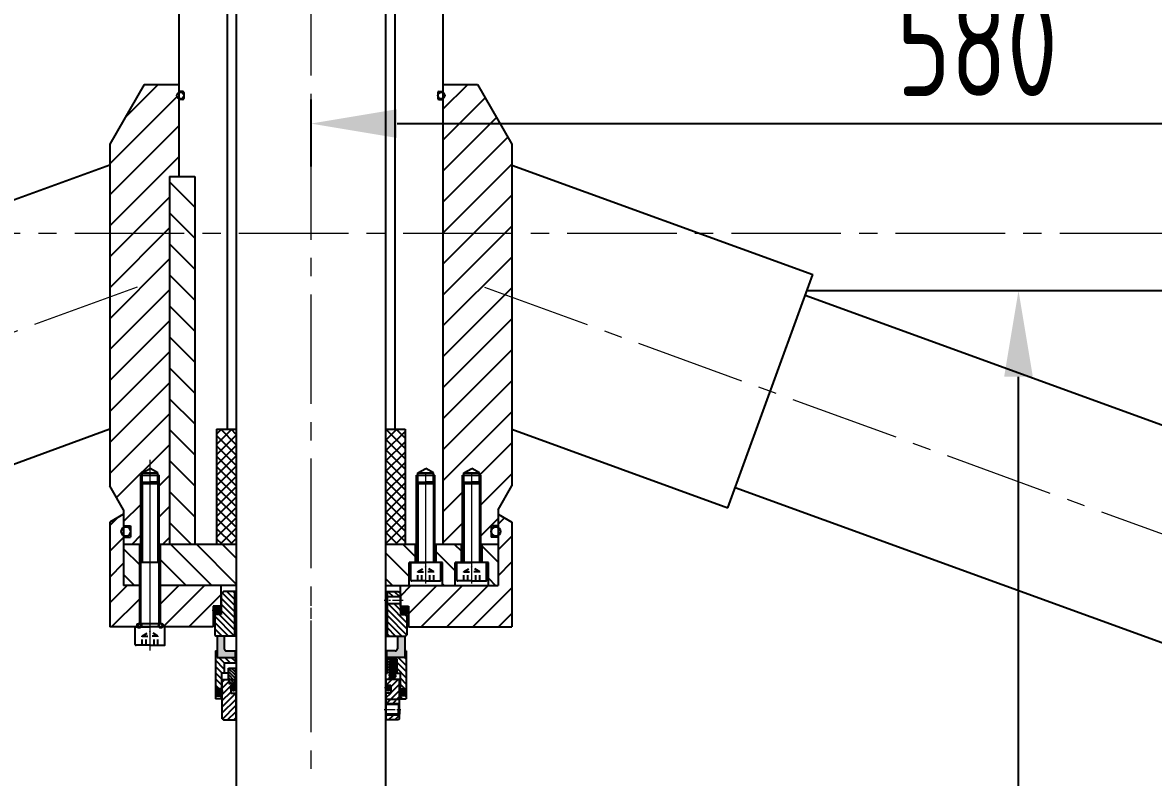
# Model space of a CAD drawing. Header units: inches. Extents: x -375 to 8535, y -477 to 12465.
# Drawn here: x 1698.7 to 2190.9, y 10012.3 to 10340.6 of the extents above; entities that cross this region are included whole.
import ezdxf

# ---------------------------------------------------------------- set-up
doc = ezdxf.new("R2010")
doc.units = ezdxf.units.IN
doc.header["$LTSCALE"] = 5
doc.linetypes.add('CENTER2', pattern=[28.575, 19.05, -3.175, 3.175, -3.175])
doc.linetypes.add('DASHED', pattern=[0.75, 0.5, -0.25])
for name, color, linetype in [('1轮廓实线层', 7, 'Continuous'), ('2细线层', 4, 'Continuous'), ('3尺寸线', 3, 'Continuous'), ('4虚线层', 6, 'DASHED'), ('5剖面线层', 2, 'Continuous'), ('6文字层', 3, 'Continuous')]:
    doc.layers.add(name, color=color, linetype=linetype)
doc.layers.add('图层1', color=1, linetype='CENTER2', lineweight=13)
doc.styles.add('HC_TEXTSTYLE', font='isocp', dxfattribs={"width": 0.667, "bigfont": 'hzfs'})
doc.styles.add('PC_TEXTSTYLE', font='isocp.shx', dxfattribs={"width": 0.8, "bigfont": 'hzfs.shx'})
doc.dimstyles.new('TH_GBDIM', dxfattribs={"dimscale": 15, "dimtxt": 3, "dimasz": 2.5, "dimexe": 1.25, "dimexo": 0, "dimgap": 0.8, "dimtad": 1, "dimdec": 0, "dimzin": 0, "dimdsep": 46, "dimtxsty": 'PC_TEXTSTYLE', "dimcen": 2.5, "dimclrd": 256, "dimclre": 256, "dimclrt": 3, "dimadec": 0, "dimazin": 0, "dimtfac": 0.714286, "dimtdec": 0, "dimtmove": 0, "dimatfit": 3, "dimfxl": 0, "dimtzin": 0, "dimlwd": -1, "dimlwe": -1, "dimarcsym": 0})
doc.dimstyles.new('TH_GBDIM$2', dxfattribs={"dimscale": 15, "dimtxt": 3, "dimasz": 2.5, "dimexe": 1.25, "dimexo": 0, "dimgap": 0.8, "dimtad": 2, "dimtih": 1, "dimtoh": 1, "dimdec": 0, "dimzin": 0, "dimdsep": 46, "dimtxsty": 'PC_TEXTSTYLE', "dimcen": 2.5, "dimclrd": 256, "dimclre": 256, "dimclrt": 3, "dimadec": 0, "dimazin": 0, "dimtfac": 0.714286, "dimtdec": 0, "dimtmove": 0, "dimatfit": 3, "dimfxl": 0, "dimtzin": 0, "dimlwd": -1, "dimlwe": -1, "dimarcsym": 0})

# ---------------------------------------------------------------- blocks, each defined once
blk = doc.blocks.new('*D1691')
at = {"layer": '1轮廓实线层', "color": 3}
for p, q in [((1824.2, 10530.07), (740.36, 10530.07)), ((759.11, 10492.57), (759.11, 10286.6)), ((1091.2, 10249.1), (740.36, 10249.1))]:
    blk.add_line(p, q, dxfattribs=at)
for points in [[(765.36, 10492.57), (752.86, 10492.57), (759.11, 10530.07)], [(752.86, 10286.6), (765.36, 10286.6), (759.11, 10249.1)]]:
    blk.add_solid(points, dxfattribs=at)
at = {"layer": 'Defpoints', "color": 0}
for p in [(1824.2, 10530.07), (759.11, 10249.1), (1091.2, 10249.1)]:
    blk.add_point(p, dxfattribs=at)
at = {"layer": '1轮廓实线层', "color": 3, "insert": (724.61, 10389.58), "char_height": 45, "attachment_point": 5, "rotation": 90, "style": 'PC_TEXTSTYLE'}
blk.add_mtext('281', dxfattribs=at)
blk = doc.blocks.new('*D1692')
at = {"layer": '1轮廓实线层', "color": 3}
for p, q in [((2086.15, 10224.07), (2150.91, 10224.07)), ((2132.16, 9739.13), (2132.16, 10186.57)), ((1910.68, 9701.63), (2150.91, 9701.63))]:
    blk.add_line(p, q, dxfattribs=at)
for points in [[(2138.41, 10186.57), (2125.91, 10186.57), (2132.16, 10224.07)], [(2125.91, 9739.13), (2138.41, 9739.13), (2132.16, 9701.63)]]:
    blk.add_solid(points, dxfattribs=at)
at = {"layer": 'Defpoints', "color": 0}
for p in [(2086.15, 10224.07), (2132.16, 10224.07), (1910.68, 9701.63)]:
    blk.add_point(p, dxfattribs=at)
at = {"layer": '1轮廓实线层', "color": 3, "insert": (2097.66, 9962.85), "char_height": 45, "attachment_point": 5, "rotation": 90, "style": 'PC_TEXTSTYLE'}
blk.add_mtext('522', dxfattribs=at)
blk = doc.blocks.new('*D1728')
at = {"layer": '1轮廓实线层', "color": 3}
for p, q in [((1824.2, 11560.72), (2945.1, 11560.72)), ((2926.35, 11523.22), (2926.35, 6264.8)), ((2687.2, 6227.3), (2945.1, 6227.3))]:
    blk.add_line(p, q, dxfattribs=at)
for points in [[(2932.6, 11523.22), (2920.1, 11523.22), (2926.35, 11560.72)], [(2920.1, 6264.8), (2932.6, 6264.8), (2926.35, 6227.3)]]:
    blk.add_solid(points, dxfattribs=at)
at = {"layer": 'Defpoints', "color": 0}
for p in [(1824.2, 11560.72), (2687.2, 6227.3), (2926.35, 6227.3)]:
    blk.add_point(p, dxfattribs=at)
at = {"layer": '1轮廓实线层', "color": 3, "insert": (2896.35, 8762.47), "char_height": 45, "attachment_point": 5, "rotation": 90, "style": 'PC_TEXTSTYLE'}
blk.add_mtext('～5335', dxfattribs=at)
blk = doc.blocks.new('*D1741')
at = {"layer": '1轮廓实线层', "color": 3}
for p, q in [((1824.2, 10307.16), (1824.2, 10277.97)), ((2404.2, 10307.16), (2404.2, 10277.97)), ((1861.7, 10296.72), (2366.7, 10296.72))]:
    blk.add_line(p, q, dxfattribs=at)
for points in [[(1861.7, 10302.97), (1861.7, 10290.47), (1824.2, 10296.72)], [(2366.7, 10290.47), (2366.7, 10302.97), (2404.2, 10296.72)]]:
    blk.add_solid(points, dxfattribs=at)
at = {"layer": 'Defpoints', "color": 0}
for p in [(1824.2, 10307.16), (2404.2, 10307.16), (2404.2, 10296.72)]:
    blk.add_point(p, dxfattribs=at)
at = {"layer": '1轮廓实线层', "color": 3, "insert": (2114.2, 10331.22), "char_height": 45, "attachment_point": 5, "style": 'PC_TEXTSTYLE'}
blk.add_mtext('580', dxfattribs=at)
blk = doc.blocks.new('65')
at = {"layer": '5剖面线层'}
h = blk.add_hatch(dxfattribs=at)
h.set_pattern_fill('ANSI31', color=256, scale=0.6, angle=90, style=0)
h.paths.add_polyline_path([(-10268.14, 4813.32, -0.414214), (-10269.9, 4811.56), (-10270.97, 4811.56), (-10270.97, 4802.59), (-10270.47, 4802.09), (-10270, 4802.09), (-10266.86, 4802.09), (-10262.34, 4802.09), (-10262.34, 4821.56), (-10267.14, 4821.56), (-10268.14, 4820.56)])
h.paths.add_polyline_path([(-10268.14, 4811.56), (-10269.9, 4811.56, -2.414214), (-10268.14, 4813.32)], flags=16)
h = blk.add_hatch(dxfattribs=at)
h.set_pattern_fill('ANSI31', color=256, scale=0.6, angle=90, style=0)
h.paths.add_polyline_path([(-10188.43, 4811.56), (-10190.2, 4811.56), (-10190.2, 4813.32), (-10190.2, 4816.14), (-10195.99, 4816.14), (-10195.99, 4802.09), (-10191.48, 4802.09), (-10188.33, 4802.09), (-10187.86, 4802.09), (-10187.36, 4802.59), (-10187.36, 4811.56)])
h.paths.add_polyline_path([(-10190.2, 4820.56), (-10191.2, 4821.56), (-10195.99, 4821.56), (-10195.99, 4819.14), (-10190.2, 4819.14)])
h = blk.add_hatch(dxfattribs=at)
h.set_pattern_fill('ANSI37', color=256, scale=0.2, angle=90, style=0)
h.paths.add_polyline_path([(-10268.14, 4813.32, 2.414214), (-10269.9, 4811.56, 0.414214)])
h = blk.add_hatch(dxfattribs=at)
h.set_pattern_fill('ANSI37', color=256, scale=0.2, angle=90, style=0)
h.paths.add_polyline_path([(-10188.43, 4811.56, 0.414214), (-10186.67, 4813.32, 1), (-10190.2, 4813.32, 0.414214)])
h = blk.add_hatch(dxfattribs=at)
h.set_pattern_fill('CONCRE', color=256, scale=0.1, angle=90, style=0)
h.set_pattern_definition([(90, (-12469.3812, 1673.9785), (-2.54, 2.54), [0.3175, -2.2225]), (180, (-12469.3812, 1673.9785), (-2.54, -2.54), [0.3175, -2.2225]), (225, (-12469.3812, 1674.296), (-5e-16, -2.54), [0.4490128, -3.1430897]), (90, (-12470.81, 1674.296), (-2.54, 2.54), [0.3175, -2.2225]), (135, (-12470.6512, 1674.4548), (-2.54, 4e-16), [0.2245063, -3.367596]), (225, (-12470.6512, 1674.4548), (-5e-16, -2.54), [0.2245063, -3.367596]), (90, (-12471.445, 1675.2485), (-2.54, 2.54), [0.4490128, -2.0909872]), (135, (-12471.4449, 1675.2485), (-2.54, 4e-16), [0.3175, -3.2746025]), (225, (-12471.4449, 1675.6976), (-5e-16, -2.54), [0.3175, -3.2746025]), (180, (-12470.0162, 1675.7248), (-2.54, -2.54), [0.3175, -2.2225]), (135, (-12470.0162, 1675.7248), (-2.54, 4e-16), [0.2245063, -3.367596]), (225, (-12470.1749, 1675.8835), (-5e-16, -2.54), [0.2245063, -3.367596]), (90, (-12470.0162, 1674.296), (-2.54, 2.54), [0.15875, -2.12725]), (90, (-12470.6512, 1676.201), (-2.54, 2.54), [0.15875, -2.12725]), (180, (-12470.9687, 1675.4073), (-2.54, -2.54), [0.15875, -2.12725]), (225, (-12469.5399, 1675.7248), (-5e-16, -2.54), [0.2245063, -3.367596]), (225, (-12471.2862, 1674.6135), (-5e-16, -2.54), [0.2245063, -3.367596]), (135, (-12470.2146, 1675.1692), (-2.54, 4e-16), [0.2245063, -3.367596]), (180, (-12469.6987, 1674.8517), (-2.54, -2.54), [0.0396875, -2.5003125]), (180, (-12470.7702, 1674.9707), (-2.54, -2.54), [0.0396875, -2.5003125]), (180, (-12471.2068, 1676.1614), (-2.54, -2.54), [0.0396875, -2.5003125]), (180, (-12469.8574, 1676.201), (-2.54, -2.54), [0.0396875, -2.5003125])])
h.paths.add_polyline_path([(-10270, 4795.62), (-10270, 4792.85), (-10262.15, 4792.85), (-10262.15, 4795.62), (-10265.86, 4795.62, -0.414214), (-10266.86, 4796.62), (-10266.86, 4802.09), (-10270, 4802.09)])
h.paths.add_polyline_path([(-10191.48, 4802.09), (-10191.48, 4796.62, -0.414214), (-10192.48, 4795.62), (-10196.18, 4795.62), (-10196.18, 4792.85), (-10188.33, 4792.85), (-10188.33, 4795.62), (-10188.33, 4802.09)])
h = blk.add_hatch(dxfattribs=at)
h.set_pattern_fill('ANSI31', color=256, scale=0.6, angle=90, style=0)
h.paths.add_polyline_path([(-10270.7, 4795.62), (-10270.7, 4774.81), (-10268.86, 4774.81), (-10268.86, 4776.11), (-10270.19, 4776.11), (-10270.19, 4777.89), (-10270.19, 4779.12), (-10268.96, 4779.12), (-10268.06, 4779.12), (-10268.06, 4786), (-10266.85, 4786), (-10266.85, 4790.38), (-10262.02, 4790.38), (-10262.02, 4792.85), (-10262.15, 4792.85), (-10270, 4792.85), (-10270, 4795.62)])
h.paths.add_polyline_path([(-10268.86, 4774.81), (-10267.74, 4774.81), (-10267.74, 4776.11), (-10268.86, 4776.11)])
h = blk.add_hatch(dxfattribs=at)
h.set_pattern_fill('ANSI31', color=256, scale=0.6, angle=90, style=0)
h.paths.add_polyline_path([(-10188.15, 4777.89), (-10188.15, 4776.11), (-10189.47, 4776.11), (-10189.47, 4774.81), (-10187.63, 4774.81), (-10187.63, 4795.62), (-10188.33, 4795.62), (-10188.33, 4792.85), (-10196.18, 4792.85), (-10196.31, 4792.85), (-10196.31, 4786), (-10195.79, 4786), (-10195.79, 4792.17), (-10194.45, 4792.17), (-10192.86, 4792.17), (-10191.8, 4792.17), (-10191.8, 4786), (-10190.27, 4786), (-10190.27, 4783.21), (-10190.27, 4779.12), (-10189.37, 4779.12, -0.414214)])
h.paths.add_polyline_path([(-10190.59, 4776.11), (-10190.59, 4774.81), (-10189.47, 4774.81), (-10189.47, 4776.11)])
h = blk.add_hatch(dxfattribs=at)
h.set_pattern_fill('ANSI31', color=256, scale=0.3, angle=90, style=0)
h.set_pattern_definition([(135, (-12457.5369, 1673.9785), (-0.6735192, -0.6735192), [])])
h.paths.add_polyline_path([(-10261.99, 4786), (-10261.99, 4788.18), (-10265.01, 4788.18), (-10265.01, 4786), (-10265.01, 4783.21), (-10264.8, 4783.21), (-10262.2, 4783.21), (-10261.99, 4783.21)])
h.paths.add_polyline_path([(-10264.8, 4783.21), (-10264.8, 4781.4), (-10262.2, 4781.4), (-10262.2, 4783.21)])
h = blk.add_hatch(dxfattribs=at)
h.set_pattern_fill('ANSI37', color=256, scale=0.2, angle=90, style=0)
h.paths.add_polyline_path([(-10270.19, 4777.89, 1), (-10267.74, 4777.89, 0.414214), (-10268.96, 4779.12, 0.414214)])
h.paths.add_polyline_path([(-10262.85, 4780.7, 0.414214), (-10264.04, 4779.51, 1), (-10261.67, 4779.51, 0.414214)])
h = blk.add_hatch(dxfattribs=at)
h.set_pattern_fill('ANSI31', color=256, scale=0.6, style=0)
h.paths.add_polyline_path([(-10262.85, 4780.7), (-10261.82, 4780.7), (-10261.82, 4783.21), (-10261.99, 4783.21), (-10262.2, 4783.21), (-10262.2, 4781.4), (-10264.8, 4781.4), (-10264.8, 4783.21), (-10265.01, 4783.21), (-10267.74, 4783.21), (-10267.74, 4777.89), (-10267.74, 4776.11), (-10267.74, 4774.81), (-10267.74, 4766.09), (-10267.24, 4765.59), (-10261.82, 4765.59), (-10261.82, 4777.32), (-10264.04, 4777.32), (-10264.04, 4779.51), (-10264.04, 4780.7)])
h = blk.add_hatch(dxfattribs=at)
h.set_pattern_fill('ANSI37', color=256, scale=0.2, angle=90, style=0)
h.paths.add_polyline_path([(-10194.29, 4779.51, 0.414214), (-10195.48, 4780.7, 0.414214), (-10196.67, 4779.51, 1)])
h.paths.add_polyline_path([(-10190.59, 4777.89, 1), (-10188.15, 4777.89, 0.414214), (-10189.37, 4779.12, 0.414214)])
h = blk.add_hatch(dxfattribs=at)
h.set_pattern_fill('ANSI31', color=256, scale=0.6, style=0)
h.paths.add_polyline_path([(-10194.29, 4779.51), (-10194.29, 4777.32), (-10196.51, 4777.32), (-10196.51, 4772.69), (-10190.97, 4772.69), (-10190.59, 4772.69), (-10190.59, 4774.81), (-10190.59, 4776.11), (-10190.59, 4777.89, -0.414214), (-10189.37, 4779.12), (-10188.15, 4779.12), (-10188.15, 4777.89, -1), (-10190.59, 4777.89), (-10190.59, 4783.21), (-10192.86, 4783.21), (-10194.45, 4783.21), (-10196.51, 4783.21), (-10196.51, 4780.7), (-10195.48, 4780.7, -0.414214)])
h.paths.add_polyline_path([(-10190.59, 4767.69), (-10190.97, 4767.69), (-10196.51, 4767.69), (-10196.51, 4765.59), (-10191.09, 4765.59), (-10190.59, 4766.09)])
at = {"layer": '1轮廓实线层'}
for p, q in [((-10267.14, 4821.56), (-10268.14, 4820.56)), ((-10268.14, 4820.56), (-10268.14, 4811.56)), ((-10261.67, 4821.56), (-10267.14, 4821.56)), ((-10262.34, 4821.56), (-10262.34, 4802.09)), ((-10261.67, 4821.56), (-10261.67, 4765.59)), ((-10196.67, 4821.56), (-10191.2, 4821.56)), ((-10196.67, 4821.56), (-10196.67, 4765.59)), ((-10195.99, 4821.56), (-10195.99, 4802.09)), ((-10190.2, 4819.14), (-10195.99, 4819.14)), ((-10191.2, 4821.56), (-10190.2, 4820.56)), ((-10190.2, 4820.56), (-10190.2, 4811.56)), ((-10190.2, 4816.14), (-10195.99, 4816.14)), ((-10270.97, 4811.56), (-10270.97, 4802.59)), ((-10268.14, 4811.56), (-10270.97, 4811.56)), ((-10190.2, 4811.56), (-10187.36, 4811.56)), ((-10187.36, 4811.56), (-10187.36, 4802.59)), ((-10270.97, 4802.59), (-10270.47, 4802.09)), ((-10261.67, 4802.09), (-10270.47, 4802.09)), ((-10270, 4802.09), (-10270, 4792.85)), ((-10266.86, 4802.09), (-10266.86, 4796.62)), ((-10196.67, 4802.09), (-10187.86, 4802.09)), ((-10191.48, 4802.09), (-10191.48, 4796.62)), ((-10188.33, 4802.09), (-10188.33, 4792.85)), ((-10187.36, 4802.59), (-10187.86, 4802.09)), ((-10270.7, 4795.62), (-10270, 4795.62)), ((-10270.7, 4795.62), (-10270.7, 4774.81)), ((-10265.86, 4795.62), (-10261.67, 4795.62)), ((-10262.15, 4795.62), (-10262.15, 4792.85)), ((-10192.48, 4795.62), (-10196.67, 4795.62)), ((-10196.18, 4795.62), (-10196.18, 4792.85)), ((-10187.63, 4795.62), (-10188.33, 4795.62)), ((-10187.63, 4795.62), (-10187.63, 4774.81)), ((-10270, 4792.85), (-10261.67, 4792.85)), ((-10266.85, 4790.38), (-10266.85, 4786)), ((-10262.02, 4790.38), (-10266.85, 4790.38)), ((-10262.02, 4792.85), (-10262.02, 4790.38)), ((-10188.33, 4792.85), (-10196.67, 4792.85)), ((-10196.31, 4792.85), (-10196.31, 4786)), ((-10195.79, 4792.17), (-10191.8, 4792.17)), ((-10195.79, 4786), (-10195.79, 4792.17)), ((-10194.86, 4791.19), (-10192.7, 4791.96)), ((-10194.86, 4790.03), (-10192.7, 4790.79)), ((-10194.86, 4788.86), (-10192.7, 4789.63)), ((-10194.86, 4787.69), (-10192.7, 4788.46)), ((-10194.61, 4790.5), (-10192.45, 4791.27)), ((-10194.61, 4789.33), (-10192.45, 4790.1)), ((-10194.61, 4788.17), (-10192.45, 4788.93)), ((-10194.45, 4792.17), (-10194.45, 4791.34)), ((-10194.45, 4790.56), (-10194.45, 4790.17)), ((-10194.45, 4789.39), (-10194.45, 4789)), ((-10192.86, 4792.17), (-10192.86, 4791.9)), ((-10192.86, 4791.12), (-10192.86, 4790.74)), ((-10192.86, 4789.96), (-10192.86, 4789.57)), ((-10192.86, 4788.79), (-10192.86, 4788.4)), ((-10191.8, 4792.17), (-10191.8, 4786)), ((-10265.01, 4786), (-10268.06, 4786)), ((-10268.06, 4786), (-10268.06, 4779.12)), ((-10265.01, 4788.18), (-10261.99, 4788.18)), ((-10265.01, 4783.21), (-10265.01, 4788.18)), ((-10261.99, 4788.18), (-10261.99, 4783.21)), ((-10261.67, 4786), (-10261.99, 4786)), ((-10196.67, 4786), (-10195.79, 4786)), ((-10194.86, 4786.52), (-10192.7, 4787.29)), ((-10194.86, 4785.36), (-10192.7, 4786.12)), ((-10194.86, 4784.19), (-10192.7, 4784.96)), ((-10194.61, 4787), (-10192.45, 4787.77)), ((-10194.61, 4785.83), (-10192.45, 4786.6)), ((-10194.61, 4784.66), (-10192.45, 4785.43)), ((-10194.61, 4783.5), (-10192.45, 4784.26)), ((-10194.45, 4788.22), (-10194.45, 4787.84)), ((-10194.45, 4787.06), (-10194.45, 4786.67)), ((-10194.45, 4785.89), (-10194.45, 4785.5)), ((-10194.45, 4784.72), (-10194.45, 4784.33)), ((-10194.45, 4783.55), (-10194.45, 4783.21)), ((-10192.86, 4787.62), (-10192.86, 4787.23)), ((-10192.86, 4786.45), (-10192.86, 4786.06)), ((-10192.86, 4785.29), (-10192.86, 4784.9)), ((-10192.86, 4784.12), (-10192.86, 4783.21)), ((-10191.8, 4786), (-10190.27, 4786)), ((-10190.27, 4786), (-10190.27, 4779.12)), ((-10270.19, 4779.12), (-10270.19, 4776.11)), ((-10268.06, 4779.12), (-10270.19, 4779.12)), ((-10267.74, 4783.21), (-10261.67, 4783.21)), ((-10267.74, 4766.09), (-10267.74, 4783.21)), ((-10264.8, 4783.21), (-10264.8, 4781.4)), ((-10264.8, 4781.4), (-10262.2, 4781.4)), ((-10264.04, 4780.7), (-10264.04, 4777.32)), ((-10261.82, 4780.7), (-10264.04, 4780.7)), ((-10262.2, 4783.21), (-10262.2, 4781.4)), ((-10261.82, 4783.21), (-10261.82, 4780.7)), ((-10190.27, 4783.21), (-10196.67, 4783.21)), ((-10196.51, 4783.21), (-10196.51, 4780.7)), ((-10196.51, 4780.7), (-10194.29, 4780.7)), ((-10194.29, 4780.7), (-10194.29, 4777.32)), ((-10190.59, 4766.09), (-10190.59, 4783.21)), ((-10190.27, 4779.12), (-10188.15, 4779.12)), ((-10188.15, 4779.12), (-10188.15, 4776.11)), ((-10267.74, 4774.81), (-10270.7, 4774.81)), ((-10270.19, 4776.11), (-10267.74, 4776.11)), ((-10264.04, 4777.32), (-10261.82, 4777.32)), ((-10261.82, 4777.32), (-10261.82, 4765.59)), ((-10196.51, 4777.32), (-10196.51, 4765.59)), ((-10194.29, 4777.32), (-10196.51, 4777.32)), ((-10188.15, 4776.11), (-10190.59, 4776.11)), ((-10190.59, 4774.81), (-10187.63, 4774.81)), ((-10190.97, 4772.69), (-10190.97, 4770.19)), ((-10190.59, 4772.32), (-10190.97, 4772.69)), ((-10190.97, 4767.69), (-10190.97, 4770.19)), ((-10190.59, 4770.19), (-10190.59, 4772.32)), ((-10190.59, 4770.19), (-10190.59, 4768.07)), ((-10267.74, 4766.09), (-10267.24, 4765.59)), ((-10267.24, 4765.59), (-10261.67, 4765.59)), ((-10191.09, 4765.59), (-10196.67, 4765.59)), ((-10190.59, 4766.09), (-10191.09, 4765.59)), ((-10190.59, 4768.07), (-10190.97, 4767.69))]:
    blk.add_line(p, q, dxfattribs=at)
for points in [[(-10190.59, 4772.69), (-10196.67, 4772.69)], [(-10190.59, 4767.69), (-10196.67, 4767.69)]]:
    blk.add_lwpolyline(points, dxfattribs=at)
for centre, radius in [((-10269.9, 4813.32), 1.76), ((-10188.43, 4813.32), 1.76), ((-10268.96, 4777.89), 1.22), ((-10262.85, 4779.51), 1.19), ((-10195.48, 4779.51), 1.19), ((-10189.37, 4777.89), 1.22)]:
    blk.add_circle(centre, radius, dxfattribs=at)
for centre, radius, start, end in [((-10265.86, 4796.62), 1, 180, 270), ((-10192.48, 4796.62), 1, 270, 0), ((-10194.74, 4790.85), 0.368, 109.5017, 289.5017), ((-10194.74, 4789.68), 0.368, 109.5017, 289.5017), ((-10194.74, 4788.51), 0.368, 109.5017, 289.5017), ((-10192.58, 4791.61), 0.368, 289.5017, 109.5017), ((-10192.58, 4790.45), 0.368, 289.5017, 109.5017), ((-10192.58, 4789.28), 0.368, 289.5017, 109.5017), ((-10192.58, 4788.11), 0.368, 289.5017, 109.5017), ((-10194.74, 4787.35), 0.368, 109.5017, 289.5017), ((-10194.74, 4786.18), 0.368, 109.5017, 289.5017), ((-10194.74, 4785.01), 0.368, 109.5017, 289.5017), ((-10194.74, 4783.84), 0.368, 109.5017, 289.5017), ((-10192.58, 4786.94), 0.368, 289.5017, 109.5017), ((-10192.58, 4785.78), 0.368, 289.5017, 109.5017), ((-10192.58, 4784.61), 0.368, 289.5017, 109.5017)]:
    blk.add_arc(centre, radius, start, end, dxfattribs=at)
at = {"layer": '2细线层'}
for points in [[(-10190.59, 4772.32), (-10196.67, 4772.32)], [(-10190.59, 4768.07), (-10196.67, 4768.07)]]:
    blk.add_lwpolyline(points, dxfattribs=at)
at = {"layer": '图层1', "ltscale": 0.05}
for p, q in [((-10229.17, 4821.56), (-10229.17, 4806.49)), ((-10188.93, 4817.64), (-10197.28, 4817.64)), ((-10197.25, 4770.19), (-10190, 4770.19))]:
    blk.add_line(p, q, dxfattribs=at)
blk = doc.blocks.new('*D1969')
at = {"layer": '6文字层'}
for p, q in [((2569.85, 10249.07), (2759.07, 10249.07)), ((2667.2, 10185.56), (2732.02, 10148.14))]:
    blk.add_line(p, q, dxfattribs=at)
for start, end in [(11.7539, 23.5079), (330, 0), (306.4921, 318.2461)]:
    blk.add_arc((2557.2, 10249.07), 183.12, start, end, dxfattribs=at)
for points in [[(2730.26, 10285.73), (2742.69, 10287.01), (2740.32, 10249.07)], [(2698.87, 10123.46), (2688.74, 10130.79), (2715.78, 10157.51)]]:
    blk.add_solid(points, dxfattribs=at)
at = {"layer": 'Defpoints', "color": 0}
for p in [(1078.54, 10249.07), (2557.2, 10249.07), (2569.85, 10249.07), (2667.2, 10185.56), (2729.27, 10186.44)]:
    blk.add_point(p, dxfattribs=at)
at = {"layer": '6文字层', "color": 3, "insert": (2782.45, 10188.71), "char_height": 45, "attachment_point": 5, "style": 'PC_TEXTSTYLE'}
blk.add_mtext('30%%D', dxfattribs=at)

msp = doc.modelspace()

# ---------------------------------------------------------------- hatches: boundary and pattern name
at = {"layer": '5剖面线层'}
h = msp.add_hatch(dxfattribs=at)
h.set_pattern_fill('ANSI31', color=256, scale=3, style=0)
h.set_pattern_definition([(45, (230.352, 1202.477), (-6.735192, 6.735192), [])])
h.paths.add_polyline_path([(1766.7, 10273.72), (1766.7, 10307.12), (1766.7, 10307.59, -0.603023), (1766.7, 10310.24), (1766.7, 10310.72), (1766.7, 10313.72), (1751.7, 10313.72), (1736.7, 10287.73), (1736.7, 10278.65), (1736.7, 10264.62), (1762.7, 10264.62), (1762.7, 10273.72)])
h.paths.add_polyline_path([(1750.2, 10140.12), (1750.2, 10143.72), (1750.8, 10143.72), (1750.8, 10144.72), (1754.2, 10146.68), (1757.6, 10144.72), (1757.6, 10143.72), (1758.2, 10143.72), (1758.2, 10140.12), (1758.2, 10113.72), (1758.7, 10113.72), (1762.7, 10113.72), (1762.7, 10264.62), (1736.7, 10264.62), (1736.7, 10221.18), (1736.7, 10163.72), (1736.7, 10139.11), (1742.7, 10128.72), (1742.7, 10126.72), (1742.7, 10121.72), (1745.7, 10121.72), (1745.7, 10119.22), (1745.7, 10116.72), (1742.7, 10116.72), (1742.7, 10113.72), (1749.7, 10113.72), (1750.2, 10113.72)])
h.paths.add_polyline_path([(1881.7, 10307.12), (1881.7, 10264.62), (1911.7, 10264.62), (1911.7, 10278.65), (1911.7, 10287.73), (1896.7, 10313.72), (1881.7, 10313.72), (1881.7, 10310.72), (1881.7, 10310.24, -0.278179), (1882.5, 10308.92, -0.278179), (1881.7, 10307.59)])
h.paths.add_polyline_path([(1905.7, 10113.72), (1905.7, 10116.72), (1902.7, 10116.72), (1902.7, 10119.22), (1902.7, 10121.72), (1905.7, 10121.72), (1905.7, 10126.72), (1905.7, 10128.72), (1911.7, 10139.11), (1911.7, 10163.72), (1911.7, 10221.18), (1911.7, 10264.62), (1881.7, 10264.62), (1881.7, 10113.72), (1889.7, 10113.72), (1890.2, 10113.72), (1890.2, 10140.12), (1890.2, 10143.72), (1890.8, 10143.72), (1890.8, 10144.72), (1894.2, 10146.68), (1897.6, 10144.72), (1897.6, 10143.72), (1898.2, 10143.72), (1898.2, 10140.12), (1898.2, 10113.72), (1898.7, 10113.72)])
h = msp.add_hatch(dxfattribs=at)
h.set_pattern_fill('ANSI31', color=256, scale=3, angle=90, style=0)
h.set_pattern_definition([(135, (-22.138, 1212.477), (-6.735192, -6.735192), [])])
h.paths.add_polyline_path([(1762.7, 10273.72), (1762.7, 10113.72), (1773.7, 10113.72), (1773.7, 10273.72), (1766.7, 10273.72)])
h = msp.add_hatch(dxfattribs=at)
h.set_pattern_fill('ANSI37', color=256, style=0)
h.set_pattern_definition([(45, (-22.1376, 1212.4772), (-2.245064, 2.245064), []), (135, (-22.1376, 1212.4772), (-2.245064, -2.245064), [])])
h.paths.add_polyline_path([(1791.7, 10163.72), (1787.7, 10163.72), (1783.2, 10163.72), (1783.2, 10113.72), (1791.7, 10113.72)])
h.paths.add_polyline_path([(1865.2, 10113.72), (1865.2, 10163.72), (1860.7, 10163.72), (1856.7, 10163.72), (1856.7, 10113.72)])
h = msp.add_hatch(dxfattribs=at)
h.set_pattern_fill('ANSI31', color=256, scale=2.5, style=0)
h.set_pattern_definition([(45, (-22.1376, 1212.477), (-5.61266, 5.61266), [])])
h.paths.add_polyline_path([(1742.7, 10117.48, -0.57735), (1742.7, 10120.95), (1742.7, 10121.72), (1742.7, 10126.72), (1736.7, 10123.25), (1736.7, 10077.72), (1747.7, 10077.72), (1748.2, 10077.72), (1749.7, 10079.22), (1749.7, 10095.72), (1742.7, 10095.72), (1742.7, 10113.72), (1742.7, 10116.72)])
h.paths.add_polyline_path([(1781.7, 10086.72), (1783.46, 10086.72), (1785.23, 10086.72), (1785.23, 10092.19), (1785.23, 10095.72), (1758.7, 10095.72), (1758.7, 10079.22), (1760.2, 10077.72), (1760.7, 10077.72), (1781.7, 10077.72), (1781.7, 10084.95)])
h.paths.add_polyline_path([(1863.17, 10092.19), (1863.17, 10090.77), (1863.17, 10089.27), (1863.17, 10087.77), (1863.17, 10086.72), (1864.93, 10086.72), (1866.7, 10086.72), (1866.7, 10084.95), (1866.7, 10077.72), (1911.7, 10077.72), (1911.7, 10123.25), (1905.7, 10126.72), (1905.7, 10121.72), (1905.7, 10120.95, -0.267949), (1906.7, 10119.22, -0.267949), (1905.7, 10117.48), (1905.7, 10116.72), (1905.7, 10113.72), (1905.7, 10095.72), (1901.45, 10095.72), (1886.95, 10095.72), (1881.45, 10095.72), (1866.95, 10095.72), (1863.17, 10095.72)])
h.paths.add_polyline_path([(1894.2, 10105.71), (1894.2, 10105.73), (1894.2, 10105.73), (1894.2, 10105.71)], flags=24)
h.paths.add_polyline_path([(1874.2, 10105.71), (1874.2, 10105.73), (1874.2, 10105.73), (1874.2, 10105.71)], flags=24)
h = msp.add_hatch(dxfattribs=at)
h.set_pattern_fill('ANSI31', color=256, scale=2.5, angle=90, style=0)
h.set_pattern_definition([(135, (-22.1376, 1212.477), (-5.61266, -5.61266), [])])
h.paths.add_polyline_path([(1742.7, 10113.72), (1742.7, 10095.72), (1749.7, 10095.72), (1749.7, 10113.72)])
h.paths.add_polyline_path([(1791.7, 10113.72), (1783.2, 10113.72), (1773.7, 10113.72), (1762.7, 10113.72), (1758.7, 10113.72), (1758.7, 10095.72), (1785.23, 10095.72), (1791.7, 10095.72)])
h.paths.add_polyline_path([(1863.17, 10095.72), (1866.95, 10095.72), (1866.95, 10105.72), (1867.7, 10105.72), (1869.7, 10105.72), (1869.7, 10113.72), (1865.2, 10113.72), (1856.7, 10113.72), (1856.7, 10095.72)])
h.paths.add_polyline_path([(1886.95, 10095.72), (1886.95, 10105.72), (1887.7, 10105.72), (1889.7, 10105.72), (1889.7, 10113.72), (1881.7, 10113.72), (1878.7, 10113.72), (1878.7, 10105.72), (1880.7, 10105.72), (1881.45, 10105.72), (1881.45, 10095.72)])
h.paths.add_polyline_path([(1905.7, 10095.72), (1905.7, 10113.72), (1898.7, 10113.72), (1898.7, 10105.72), (1900.7, 10105.72), (1901.45, 10105.72), (1901.45, 10095.72)])

# ---------------------------------------------------------------- linework, layer by layer
for p, q in [((1791.7, 11506.07), (1791.7, 9998.78)), ((1856.7, 11506.07), (1856.7, 9998.78)), ((1766.7, 10778.72), (1766.7, 10273.72)), ((1787.7, 10778.72), (1787.7, 10163.72)), ((1860.7, 10778.72), (1860.7, 10163.72)), ((1881.7, 10778.72), (1881.7, 10113.72)), ((1751.7, 10313.72), (1736.7, 10287.73)), ((1751.7, 10313.72), (1766.7, 10313.72)), ((1768.4, 10310.72), (1766.7, 10310.72)), ((1768.9, 10310.22), (1768.9, 10307.62)), ((1879.5, 10310.22), (1879.5, 10307.62)), ((1880, 10310.72), (1881.7, 10310.72)), ((1881.7, 10313.72), (1896.7, 10313.72)), ((1896.7, 10313.72), (1911.7, 10287.73)), ((1768.4, 10307.12), (1766.7, 10307.12)), ((1880, 10307.12), (1881.7, 10307.12)), ((1736.7, 10287.73), (1736.7, 10139.11)), ((1911.7, 10287.73), (1911.7, 10139.11)), ((1736.7, 10278.65), (1605.79, 10231)), ((1911.7, 10278.65), (2042.61, 10231)), ((1762.7, 10273.72), (1773.7, 10273.72)), ((1762.7, 10273.72), (1762.7, 10113.72)), ((1773.7, 10273.72), (1773.7, 10113.72)), ((2005.67, 10129.51), (2042.61, 10231)), ((2039.36, 10222.07), (2520.7, 10046.88)), ((2040.08, 10224.07), (2401.41, 10224.07)), ((1736.7, 10163.72), (1642.73, 10129.51)), ((1783.2, 10163.72), (1791.7, 10163.72)), ((1783.2, 10163.72), (1783.2, 10113.72)), ((1856.7, 10163.72), (1865.2, 10163.72)), ((1865.2, 10163.72), (1865.2, 10113.72)), ((1911.7, 10163.72), (2005.67, 10129.51)), ((1750.2, 10143.72), (1758.2, 10143.72)), ((1750.8, 10144.72), (1754.2, 10146.68)), ((1750.8, 10144.72), (1757.6, 10144.72)), ((1750.8, 10140.72), (1750.8, 10144.72)), ((1757.6, 10144.72), (1754.2, 10146.68)), ((1757.6, 10140.72), (1757.6, 10144.72)), ((1870.2, 10143.72), (1878.2, 10143.72)), ((1870.8, 10144.72), (1874.2, 10146.68)), ((1870.8, 10144.72), (1877.6, 10144.72)), ((1870.8, 10140.72), (1870.8, 10144.72)), ((1877.6, 10144.72), (1874.2, 10146.68)), ((1877.6, 10140.72), (1877.6, 10144.72)), ((1890.2, 10143.72), (1898.2, 10143.72)), ((1890.8, 10144.72), (1894.2, 10146.68)), ((1890.8, 10144.72), (1897.6, 10144.72)), ((1890.8, 10140.72), (1890.8, 10144.72)), ((1897.6, 10144.72), (1894.2, 10146.68)), ((1897.6, 10140.72), (1897.6, 10144.72)), ((1742.7, 10128.72), (1736.7, 10139.11)), ((1905.7, 10128.72), (1911.7, 10139.11)), ((2008.92, 10138.44), (2431.7, 9984.56)), ((1742.7, 10128.72), (1742.7, 10113.72)), ((1905.7, 10128.72), (1905.7, 10113.72)), ((1742.7, 10126.72), (1736.7, 10123.25)), ((1736.7, 10123.25), (1736.7, 10077.72)), ((1905.7, 10126.72), (1911.7, 10123.25)), ((1911.7, 10123.25), (1911.7, 10077.72)), ((1742.7, 10121.72), (1745.7, 10121.72)), ((1745.7, 10121.72), (1745.7, 10116.72)), ((1905.7, 10121.72), (1902.7, 10121.72)), ((1902.7, 10121.72), (1902.7, 10116.72)), ((1742.7, 10116.72), (1745.7, 10116.72)), ((1742.7, 10113.72), (1742.7, 10095.72)), ((1742.7, 10113.72), (1750.2, 10113.72)), ((1749.7, 10079.22), (1749.7, 10113.72)), ((1758.2, 10113.72), (1791.7, 10113.72)), ((1758.7, 10079.22), (1758.7, 10113.72)), ((1856.7, 10113.72), (1870.2, 10113.72)), ((1869.7, 10105.72), (1869.7, 10113.72)), ((1878.2, 10113.72), (1890.2, 10113.72)), ((1878.7, 10105.72), (1878.7, 10113.72)), ((1889.7, 10105.72), (1889.7, 10113.72)), ((1898.2, 10113.72), (1905.7, 10113.72)), ((1898.7, 10105.72), (1898.7, 10113.72)), ((1905.7, 10116.72), (1902.7, 10116.72)), ((1905.7, 10113.72), (1905.7, 10095.72)), ((1758.2, 10105.72), (1750.2, 10105.72)), ((1881.45, 10105.72), (1866.95, 10105.72)), ((1866.95, 10095.72), (1866.95, 10105.72)), ((1881.45, 10095.72), (1881.45, 10105.72)), ((1901.45, 10105.72), (1886.95, 10105.72)), ((1886.95, 10095.72), (1886.95, 10105.72)), ((1901.45, 10095.72), (1901.45, 10105.72)), ((1749.7, 10095.72), (1742.7, 10095.72)), ((1791.7, 10095.72), (1758.7, 10095.72)), ((1785.23, 10086.72), (1785.23, 10095.72)), ((1856.7, 10095.72), (1905.7, 10095.72)), ((1863.17, 10086.72), (1863.17, 10095.72)), ((1785.23, 10086.72), (1781.7, 10086.72)), ((1781.7, 10086.72), (1781.7, 10077.72)), ((1863.17, 10086.72), (1866.7, 10086.72)), ((1866.7, 10086.72), (1866.7, 10077.72)), ((1748.2, 10077.72), (1749.7, 10079.22)), ((1749.7, 10079.22), (1758.7, 10079.22)), ((1760.2, 10077.72), (1758.7, 10079.22)), ((1781.7, 10077.72), (1736.7, 10077.72)), ((1866.7, 10077.72), (1911.7, 10077.72)), ((1862.13, 10046.12), (1856.7, 10046.12))]:
    msp.add_line(p, q)
for centre, radius in [((1767.4, 10308.92), 1.5), ((1881, 10308.92), 1.5), ((1743.7, 10119.22), 2), ((1904.7, 10119.22), 2), ((1749.52, 10078.3), 1), ((1758.88, 10078.3), 1)]:
    msp.add_circle(centre, radius)
for centre, start, end in [((1768.4, 10310.22), 0, 90), ((1880, 10310.22), 90, 180), ((1768.4, 10307.62), 270, 0), ((1880, 10307.62), 180, 270)]:
    msp.add_arc(centre, 0.5, start, end)
at = {"layer": '1轮廓实线层'}
for points in [[(1750.2, 10077.72), (1750.2, 10140.12), (1750.8, 10140.72), (1754.2, 10140.72)], [(1750.2, 10140.12), (1758.2, 10140.12)], [(1758.2, 10140.12), (1750.2, 10140.12)], [(1758.2, 10077.72), (1758.2, 10140.12), (1757.6, 10140.72), (1754.2, 10140.72)], [(1870.2, 10105.72), (1870.2, 10140.12), (1870.8, 10140.72), (1874.2, 10140.72)], [(1870.2, 10140.12), (1878.2, 10140.12)], [(1878.2, 10140.12), (1870.2, 10140.12)], [(1878.2, 10105.72), (1878.2, 10140.12), (1877.6, 10140.72), (1874.2, 10140.72)], [(1890.2, 10105.72), (1890.2, 10140.12), (1890.8, 10140.72), (1894.2, 10140.72)], [(1890.2, 10140.12), (1898.2, 10140.12)], [(1898.2, 10140.12), (1890.2, 10140.12)], [(1898.2, 10105.72), (1898.2, 10140.12), (1897.6, 10140.72), (1894.2, 10140.72)], [(1867.7, 10098.12), (1867.7, 10105.72), (1874.2, 10105.72)], [(1880.7, 10098.12), (1880.7, 10105.72), (1874.2, 10105.72)], [(1887.7, 10098.12), (1887.7, 10105.72), (1894.2, 10105.72)], [(1900.7, 10098.12), (1900.7, 10105.72), (1894.2, 10105.72)], [(1874.2, 10097.72), (1868.1, 10097.72)], [(1874.2, 10097.72), (1880.3, 10097.72)], [(1894.2, 10097.72), (1888.1, 10097.72)], [(1894.2, 10097.72), (1900.3, 10097.72)], [(1747.7, 10070.12), (1747.7, 10077.72), (1754.2, 10077.72)], [(1760.7, 10070.12), (1760.7, 10077.72), (1754.2, 10077.72)], [(1754.2, 10069.72), (1748.1, 10069.72)], [(1754.2, 10069.72), (1760.3, 10069.72)]]:
    msp.add_lwpolyline(points, dxfattribs=at)
for centre, start, end in [((1868.1, 10098.12), 180, 270), ((1880.3, 10098.12), 270, 0), ((1888.1, 10098.12), 180, 270), ((1900.3, 10098.12), 270, 0), ((1748.1, 10070.12), 180, 270), ((1760.3, 10070.12), 270, 0)]:
    msp.add_arc(centre, 0.4, start, end, dxfattribs=at)
at = {"layer": '3尺寸线'}
for p, q in [((1750.2, 10140.12), (1750.2, 10143.72)), ((1758.2, 10140.12), (1758.2, 10143.72)), ((1870.2, 10140.12), (1870.2, 10143.72)), ((1878.2, 10140.12), (1878.2, 10143.72)), ((1890.2, 10140.12), (1890.2, 10143.72)), ((1898.2, 10140.12), (1898.2, 10143.72)), ((1750.8, 10140.72), (1750.8, 10105.72)), ((1757.6, 10140.72), (1757.6, 10105.72)), ((1870.8, 10140.72), (1870.8, 10105.72)), ((1877.6, 10140.72), (1877.6, 10105.72)), ((1890.8, 10140.72), (1890.8, 10105.72)), ((1897.6, 10140.72), (1897.6, 10105.72))]:
    msp.add_line(p, q, dxfattribs=at)
at = {"layer": '4虚线层'}
for points in [[(1870.73, 10101.72), (1874.2, 10103.72)], [(1877.66, 10101.72), (1874.2, 10103.72)], [(1890.73, 10101.72), (1894.2, 10103.72)], [(1897.66, 10101.72), (1894.2, 10103.72)], [(1870.73, 10097.72), (1870.73, 10101.72), (1874.2, 10101.72)], [(1872.47, 10097.72), (1872.47, 10101.72)], [(1877.66, 10097.72), (1877.66, 10101.72), (1874.2, 10101.72)], [(1875.93, 10097.72), (1875.93, 10101.72)], [(1890.73, 10097.72), (1890.73, 10101.72), (1894.2, 10101.72)], [(1892.47, 10097.72), (1892.47, 10101.72)], [(1897.66, 10097.72), (1897.66, 10101.72), (1894.2, 10101.72)], [(1895.93, 10097.72), (1895.93, 10101.72)], [(1750.73, 10073.72), (1754.2, 10075.72)], [(1750.73, 10069.72), (1750.73, 10073.72), (1754.2, 10073.72)], [(1752.47, 10069.72), (1752.47, 10073.72)], [(1757.66, 10073.72), (1754.2, 10075.72)], [(1757.66, 10069.72), (1757.66, 10073.72), (1754.2, 10073.72)], [(1755.93, 10069.72), (1755.93, 10073.72)]]:
    msp.add_lwpolyline(points, dxfattribs=at)
at = {"layer": '图层1', "ltscale": 0.5}
for p, q in [((1824.2, 11579.68), (1824.2, 8127.39)), ((1078.54, 10249.07), (2569.85, 10249.07)), ((1748.67, 10225.54), (1172.2, 10015.72)), ((1899.72, 10225.54), (2476.2, 10015.72)), ((1754.2, 10067.5), (1754.2, 10150.43)), ((1754.2, 10096.55), (1754.2, 10149.09)), ((1874.2, 10096.55), (1874.2, 10149.09)), ((1894.2, 10096.55), (1894.2, 10149.09))]:
    msp.add_line(p, q, dxfattribs=at)

# ---------------------------------------------------------------- block references
msp.add_blockref('65', (12053.36, 5271.63), dxfattribs=at)

# ---------------------------------------------------------------- texts
at = {"style": 'HC_TEXTSTYLE'}
for p in [(1874.2, 10105.72), (1894.2, 10105.72)]:
    msp.add_text('HC_SUPERPART', height=0.001, rotation=90, dxfattribs=at).set_placement(p)

# ---------------------------------------------------------------- dimensions: what is measured, and where the dimension line sits
at = {"layer": '1轮廓实线层'}
dim = msp.add_linear_dim(base=(2926.35, 6227.3), p1=(1824.2, 11560.72), p2=(2687.2, 6227.3), angle=90, text='～5335', dimstyle='TH_GBDIM', override={"dimtxt": 3, "dimgap": 0.5, "dimtad": 1, "dimjust": 0, "dimdec": 0, "dimlfac": 1, "dimtxsty": 'PC_TEXTSTYLE', "dimse1": 0, "dimse2": 0, "dimsd1": 0, "dimsd2": 0, "dimclrd": 3, "dimclre": 3}, dxfattribs=at)
dim.commit()
dim.dimension.update_dxf_attribs({"geometry": '*D1728', "text_midpoint": (2926.35, 8762.47), "dimtype": 160})
dim = msp.add_linear_dim(base=(759.11, 10249.1), p1=(1824.2, 10530.07), p2=(1091.2, 10249.1), angle=90, dimstyle='TH_GBDIM', override={"dimclrd": 3, "dimclre": 3}, dxfattribs=at)
dim.commit()
dim.dimension.update_dxf_attribs({"geometry": '*D1691', "text_midpoint": (724.61, 10389.58)})
dim = msp.add_linear_dim(base=(2404.2, 10296.72), p1=(1824.2, 10307.16), p2=(2404.2, 10307.16), text='580', dimstyle='TH_GBDIM', override={"dimclrd": 3, "dimclre": 3, "dimtfac": 0.714286}, dxfattribs=at)
dim.commit()
dim.dimension.update_dxf_attribs({"geometry": '*D1741', "text_midpoint": (2114.2, 10331.22)})
dim = msp.add_linear_dim(base=(2132.16, 10224.07), p1=(1910.68, 9701.63), p2=(2086.15, 10224.07), angle=90, text='522', dimstyle='TH_GBDIM', override={"dimtxsty": 'PC_TEXTSTYLE', "dimclrd": 3, "dimclre": 3, "dimtfac": 0.714286}, dxfattribs=at)
dim.commit()
dim.dimension.update_dxf_attribs({"geometry": '*D1692', "text_midpoint": (2097.66, 9962.85)})
at = {"layer": '6文字层'}
dim = msp.add_angular_dim_2l(base=(2729.27, 10186.44), line1=((2557.2, 10249.07), (2667.2, 10185.56)), line2=((1078.54, 10249.07), (2569.85, 10249.07)), text='30%%D', dimstyle='TH_GBDIM$2', dxfattribs=at)
dim.commit()
dim.dimension.update_dxf_attribs({"geometry": '*D1969', "text_midpoint": (2782.45, 10188.71)})

doc.saveas('drawing.dxf')
